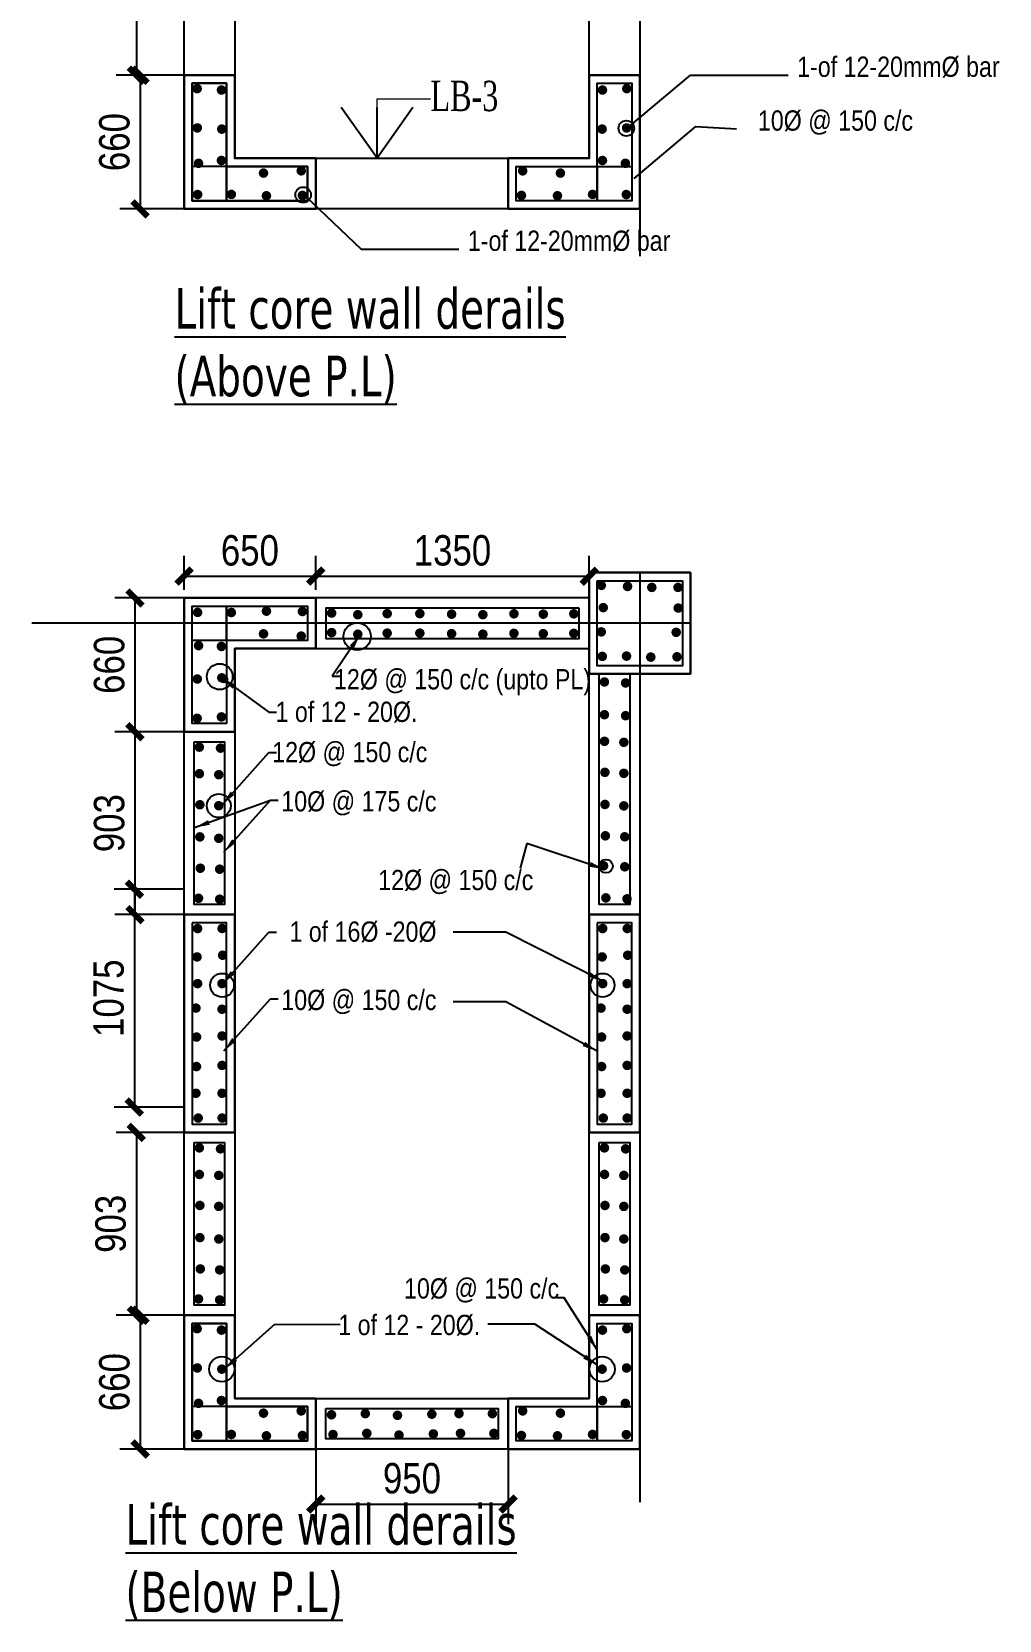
# Model space of a CAD drawing. Header units: millimetres. Extents: x 6239764 to 13047540, y 367704 to 979893.
# Drawn here: x 6258584 to 6263361, y 452419 to 460258 of the extents above; entities that cross this region are included whole.
import ezdxf

# ---------------------------------------------------------------- set-up
doc = ezdxf.new("R2010")
doc.units = ezdxf.units.MM
doc.header["$LTSCALE"] = 300
doc.linetypes.add('CENTER2', pattern=[28.575, 19.05, -3.175, 3.175, -3.175])
for name, color, linetype in [('COLUMN', 9, 'Continuous'), ('DIM', 4, 'Continuous'), ('HATCH', 7, 'Continuous'), ('TEXT', 7, 'Continuous')]:
    doc.layers.add(name, color=color, linetype=linetype)
doc.layers.add('LINE-3', color=7, linetype='Continuous', lineweight=15)
doc.layers.add('ROD', color=10, linetype='Continuous', lineweight=35)
doc.layers.add('TEX', color=7, linetype='Continuous', lineweight=0, true_color=0xbaa114)
doc.styles.add('AFTXT', font='')
doc.styles.add('NARROW', font='ARIALN.TTF')
doc.styles.add('ROMANS', font='ROMANS.SHX', dxfattribs={"width": 0.8})
doc.styles.get("Standard").update_dxf_attribs({"font": 'txt8.shx', "width": 0.7, "bigfont": 'hztxt_ii.shx'})
doc.styles.add('TEXT', font='swisscl.ttf')
doc.styles.add('ver', font='verdana.ttf')
doc.styles.get('AFTXT').set_extended_font_data('Romans.shx')
doc.dimstyles.new('1_8 N1', dxfattribs={"dimscale": 1.5, "dimtxt": 48, "dimasz": 36, "dimexe": 18, "dimexo": 18, "dimgap": 15, "dimtad": 1, "dimdec": 1, "dimzin": 3, "dimdsep": 46, "dimlunit": 4, "dimtxsty": 'TEXT', "dimblk": 'ARCHTICK', "dimcen": 5, "dimdle": 18, "dimclrd": 8, "dimclre": 8, "dimclrt": 256, "dimadec": 0, "dimazin": 0, "dimtfac": 1, "dimtdec": 1, "dimtix": 1, "dimtmove": 0, "dimatfit": 3, "dimfxl": 0.18, "dimtvp": 0.75, "dimtolj": 1, "dimtzin": 0, "dimlwe": -1, "dimarcsym": 0})
doc.dimstyles.new('DIM', dxfattribs={"dimtxt": 7, "dimasz": 3, "dimexe": 3, "dimexo": 3, "dimgap": 0.09, "dimtad": 0, "dimdec": 1, "dimzin": 0, "dimdsep": 46, "dimlunit": 4, "dimtxsty": 'ROMANS', "dimblk": 'ARCHTICK', "dimcen": 0.09, "dimdle": 1, "dimse1": 1, "dimse2": 1, "dimclrd": 7, "dimclre": 7, "dimclrt": 5, "dimazin": 0, "dimtfac": 1, "dimtdec": 1, "dimtofl": 0, "dimtmove": 0, "dimatfit": 3, "dimldrblk": 'OPEN90', "dimfxl": 1, "dimfrac": 2, "dimtolj": 1, "dimtzin": 0, "dimlwd": -1, "dimlwe": -1, "dimarcsym": 0})
doc.dimstyles.new('IED-2', dxfattribs={"dimscale": 50, "dimtxt": 3, "dimasz": 0.5, "dimexe": 2, "dimexo": 0, "dimgap": 2.5, "dimtad": 1, "dimdec": 0, "dimzin": 0, "dimdsep": 46, "dimtxsty": 'AFTXT', "dimblk": '_DOT7', "dimcen": 0.09, "dimclre": 7, "dimclrt": 3, "dimadec": 0, "dimazin": 0, "dimtfac": 1, "dimtdec": 0, "dimtix": 1, "dimtmove": 0, "dimatfit": 3, "dimldrblk": '_DOT7', "dimfxl": 1, "dimtolj": 1, "dimtzin": 0, "dimarcsym": 0})

# ---------------------------------------------------------------- blocks, each defined once
blk = doc.blocks.new('_ArchTick')
at = {"color": 0, "linetype": 'ByBlock', "const_width": 0.4}
blk.add_lwpolyline([(-0.5, -0.5), (0.5, 0.5)], dxfattribs=at)
blk = doc.blocks.new('*D677')
at = {"color": 7, "lineweight": -2, "transparency": 16777216}
for p, q in [((6259336.2, 460043.8), (6259019.2, 460043.8)), ((6259336.2, 459383.8), (6259019.2, 459383.8))]:
    blk.add_line(p, q, dxfattribs=at)
at = {"color": 0, "lineweight": -2, "transparency": 16777216}
blk.add_line((6259119.2, 460043.8), (6259119.2, 459383.8), dxfattribs=at)
at = {"layer": 'Defpoints', "color": 0, "transparency": 16777216}
for p in [(6259336.2, 460043.8), (6259119.2, 459383.8), (6259336.2, 459383.8)]:
    blk.add_point(p, dxfattribs=at)
at = {"color": 0, "lineweight": -2, "transparency": 16777216, "xscale": 75, "yscale": 75, "zscale": 75}
for p, rotation in [((6259119.2, 460043.8), 90), ((6259119.2, 459383.8), 270)]:
    blk.add_blockref('_ArchTick', p, dxfattribs=dict(at, rotation=rotation))
at = {"color": 3, "transparency": 16777216, "insert": (6258992.6, 459713.8), "char_height": 150, "attachment_point": 5, "rotation": 90, "style": 'NARROW'}
blk.add_mtext('\\A1;660', dxfattribs=at)
blk = doc.blocks.new('_DOT7')
at = {"color": 7, "linetype": 'Continuous'}
blk.add_line((-0.5, 0), (-1, 0), dxfattribs=at)
at = {"color": 7, "linetype": 'Continuous', "const_width": 0.5}
blk.add_lwpolyline([(-0.25, 0, 1), (0.25, 0, 1), (-0.25, 0, 1)], format="xyb", dxfattribs=at)
blk = doc.blocks.new('*D678')
at = {"color": 7, "lineweight": -2, "transparency": 16777216}
for p, q in [((6259336.2, 460946.3), (6259000.6, 460946.3)), ((6259336.2, 460043.8), (6259000.6, 460043.8))]:
    blk.add_line(p, q, dxfattribs=at)
at = {"color": 0, "lineweight": -2, "transparency": 16777216}
blk.add_line((6259100.6, 460946.3), (6259100.6, 460043.8), dxfattribs=at)
at = {"layer": 'Defpoints', "color": 0, "transparency": 16777216}
for p in [(6259336.2, 460946.3), (6259100.6, 460043.8), (6259336.2, 460043.8)]:
    blk.add_point(p, dxfattribs=at)
at = {"color": 0, "lineweight": -2, "transparency": 16777216, "xscale": 75, "yscale": 75, "zscale": 75}
for p, rotation in [((6259100.6, 460946.3), 90), ((6259100.6, 460043.8), 270)]:
    blk.add_blockref('_ArchTick', p, dxfattribs=dict(at, rotation=rotation))
at = {"color": 3, "transparency": 16777216, "insert": (6258974, 460495), "char_height": 150, "attachment_point": 5, "rotation": 90, "style": 'NARROW'}
blk.add_mtext('\\A1;903', dxfattribs=at)
blk = doc.blocks.new('*D685')
at = {"color": 7, "lineweight": -2, "transparency": 16777216}
for p, q in [((6259336.2, 456026.1), (6258990.6, 456026.1)), ((6259336.2, 454951.1), (6258990.6, 454951.1))]:
    blk.add_line(p, q, dxfattribs=at)
at = {"color": 0, "lineweight": -2, "transparency": 16777216}
blk.add_line((6259090.6, 456026.1), (6259090.6, 454951.1), dxfattribs=at)
at = {"layer": 'Defpoints', "color": 0, "transparency": 16777216}
for p in [(6259336.2, 456026.1), (6259090.6, 454951.1), (6259336.2, 454951.1)]:
    blk.add_point(p, dxfattribs=at)
at = {"color": 0, "lineweight": -2, "transparency": 16777216, "xscale": 75, "yscale": 75, "zscale": 75}
for p, rotation in [((6259090.6, 456026.1), 90), ((6259090.6, 454951.1), 270)]:
    blk.add_blockref('_ArchTick', p, dxfattribs=dict(at, rotation=rotation))
at = {"color": 3, "transparency": 16777216, "insert": (6258964, 455488.6), "char_height": 150, "attachment_point": 5, "rotation": 90, "style": 'NARROW'}
blk.add_mtext('\\A1;1075', dxfattribs=at)
blk = doc.blocks.new('*D686')
at = {"color": 7, "lineweight": -2, "transparency": 16777216}
for p, q in [((6259336.2, 457463.8), (6258993.6, 457463.8)), ((6259336.2, 456803.8), (6258993.6, 456803.8))]:
    blk.add_line(p, q, dxfattribs=at)
at = {"color": 0, "lineweight": -2, "transparency": 16777216}
blk.add_line((6259093.6, 457463.8), (6259093.6, 456803.8), dxfattribs=at)
at = {"layer": 'Defpoints', "color": 0, "transparency": 16777216}
for p in [(6259336.2, 457463.8), (6259093.6, 456803.8), (6259336.2, 456803.8)]:
    blk.add_point(p, dxfattribs=at)
at = {"color": 0, "lineweight": -2, "transparency": 16777216, "xscale": 75, "yscale": 75, "zscale": 75}
for p, rotation in [((6259093.6, 457463.8), 90), ((6259093.6, 456803.8), 270)]:
    blk.add_blockref('_ArchTick', p, dxfattribs=dict(at, rotation=rotation))
at = {"color": 3, "transparency": 16777216, "insert": (6258967, 457133.8), "char_height": 150, "attachment_point": 5, "rotation": 90, "style": 'NARROW'}
blk.add_mtext('\\A1;660', dxfattribs=at)
blk = doc.blocks.new('*D687')
at = {"color": 7, "lineweight": -2, "transparency": 16777216}
for p, q in [((6259336, 457503.3), (6259336, 457671.3)), ((6259986.2, 457503.3), (6259986.2, 457671.3))]:
    blk.add_line(p, q, dxfattribs=at)
at = {"color": 0, "lineweight": -2, "transparency": 16777216}
blk.add_line((6259336, 457571.3), (6259986.2, 457571.3), dxfattribs=at)
at = {"layer": 'Defpoints', "color": 0, "transparency": 16777216}
for p in [(6259986.2, 457571.3), (6259336, 457503.3), (6259986.2, 457503.3)]:
    blk.add_point(p, dxfattribs=at)
at = {"color": 0, "lineweight": -2, "transparency": 16777216, "xscale": 75, "yscale": 75, "zscale": 75, "rotation": 180}
blk.add_blockref('_ArchTick', (6259336, 457571.3), dxfattribs=at)
at = {"color": 0, "lineweight": -2, "transparency": 16777216, "xscale": 75, "yscale": 75, "zscale": 75}
blk.add_blockref('_ArchTick', (6259986.2, 457571.3), dxfattribs=at)
at = {"color": 3, "transparency": 16777216, "insert": (6259661.1, 457697.9), "char_height": 150, "attachment_point": 5, "style": 'NARROW'}
blk.add_mtext('\\A1;650', dxfattribs=at)
blk = doc.blocks.new('*D688')
at = {"color": 7, "lineweight": -2, "transparency": 16777216}
for p, q in [((6259336.2, 453923.6), (6259019.2, 453923.6)), ((6259336.2, 453263.6), (6259019.2, 453263.6))]:
    blk.add_line(p, q, dxfattribs=at)
at = {"color": 0, "lineweight": -2, "transparency": 16777216}
blk.add_line((6259119.2, 453923.6), (6259119.2, 453263.6), dxfattribs=at)
at = {"layer": 'Defpoints', "color": 0, "transparency": 16777216}
for p in [(6259336.2, 453923.6), (6259119.2, 453263.6), (6259336.2, 453263.6)]:
    blk.add_point(p, dxfattribs=at)
at = {"color": 0, "lineweight": -2, "transparency": 16777216, "xscale": 75, "yscale": 75, "zscale": 75}
for p, rotation in [((6259119.2, 453923.6), 90), ((6259119.2, 453263.6), 270)]:
    blk.add_blockref('_ArchTick', p, dxfattribs=dict(at, rotation=rotation))
at = {"color": 3, "transparency": 16777216, "insert": (6258992.6, 453593.6), "char_height": 150, "attachment_point": 5, "rotation": 90, "style": 'NARROW'}
blk.add_mtext('\\A1;660', dxfattribs=at)
blk = doc.blocks.new('*D689')
at = {"color": 7, "lineweight": -2, "transparency": 16777216}
for p, q in [((6259336.2, 454826.1), (6259000.6, 454826.1)), ((6259336.2, 453923.6), (6259000.6, 453923.6))]:
    blk.add_line(p, q, dxfattribs=at)
at = {"color": 0, "lineweight": -2, "transparency": 16777216}
blk.add_line((6259100.6, 454826.1), (6259100.6, 453923.6), dxfattribs=at)
at = {"layer": 'Defpoints', "color": 0, "transparency": 16777216}
for p in [(6259336.2, 454826.1), (6259100.6, 453923.6), (6259336.2, 453923.6)]:
    blk.add_point(p, dxfattribs=at)
at = {"color": 0, "lineweight": -2, "transparency": 16777216, "xscale": 75, "yscale": 75, "zscale": 75}
for p, rotation in [((6259100.6, 454826.1), 90), ((6259100.6, 453923.6), 270)]:
    blk.add_blockref('_ArchTick', p, dxfattribs=dict(at, rotation=rotation))
at = {"color": 3, "transparency": 16777216, "insert": (6258974, 454374.9), "char_height": 150, "attachment_point": 5, "rotation": 90, "style": 'NARROW'}
blk.add_mtext('\\A1;903', dxfattribs=at)
blk = doc.blocks.new('*D690')
at = {"color": 7, "lineweight": -2, "transparency": 16777216}
for p, q in [((6259336.2, 456803.8), (6258993.6, 456803.8)), ((6259336.2, 455901.1), (6258993.6, 455901.1))]:
    blk.add_line(p, q, dxfattribs=at)
at = {"color": 0, "lineweight": -2, "transparency": 16777216}
blk.add_line((6259093.6, 456803.8), (6259093.6, 455901.1), dxfattribs=at)
at = {"layer": 'Defpoints', "color": 0, "transparency": 16777216}
for p in [(6259336.2, 456803.8), (6259093.6, 455901.1), (6259336.2, 455901.1)]:
    blk.add_point(p, dxfattribs=at)
at = {"color": 0, "lineweight": -2, "transparency": 16777216, "xscale": 75, "yscale": 75, "zscale": 75}
for p, rotation in [((6259093.6, 456803.8), 90), ((6259093.6, 455901.1), 270)]:
    blk.add_blockref('_ArchTick', p, dxfattribs=dict(at, rotation=rotation))
at = {"color": 3, "transparency": 16777216, "insert": (6258967, 456352.4), "char_height": 150, "attachment_point": 5, "rotation": 90, "style": 'NARROW'}
blk.add_mtext('\\A1;903', dxfattribs=at)
blk = doc.blocks.new('*D691')
at = {"color": 7, "lineweight": -2, "transparency": 16777216}
for p, q in [((6259986.2, 457503.3), (6259986.2, 457671.3)), ((6261336.2, 457463.5), (6261336.2, 457671.3))]:
    blk.add_line(p, q, dxfattribs=at)
at = {"color": 0, "lineweight": -2, "transparency": 16777216}
blk.add_line((6259986.2, 457571.3), (6261336.2, 457571.3), dxfattribs=at)
at = {"layer": 'Defpoints', "color": 0, "transparency": 16777216}
for p in [(6261336.2, 457571.3), (6259986.2, 457503.3), (6261336.2, 457463.5)]:
    blk.add_point(p, dxfattribs=at)
at = {"color": 0, "lineweight": -2, "transparency": 16777216, "xscale": 75, "yscale": 75, "zscale": 75, "rotation": 180}
blk.add_blockref('_ArchTick', (6259986.2, 457571.3), dxfattribs=at)
at = {"color": 0, "lineweight": -2, "transparency": 16777216, "xscale": 75, "yscale": 75, "zscale": 75}
blk.add_blockref('_ArchTick', (6261336.2, 457571.3), dxfattribs=at)
at = {"color": 3, "transparency": 16777216, "insert": (6260661.2, 457697.9), "char_height": 150, "attachment_point": 5, "style": 'NARROW'}
blk.add_mtext('\\A1;1350', dxfattribs=at)
blk = doc.blocks.new('*D692')
at = {"color": 7, "lineweight": -2, "transparency": 16777216}
for p, q in [((6259986.2, 453388.6), (6259986.2, 452892)), ((6260936.2, 453388.6), (6260936.2, 452892))]:
    blk.add_line(p, q, dxfattribs=at)
at = {"color": 0, "lineweight": -2, "transparency": 16777216}
blk.add_line((6259986.2, 452992), (6260936.2, 452992), dxfattribs=at)
at = {"layer": 'Defpoints', "color": 0, "transparency": 16777216}
for p in [(6259986.2, 453388.6), (6260936.2, 453388.6), (6260936.2, 452992)]:
    blk.add_point(p, dxfattribs=at)
at = {"color": 0, "lineweight": -2, "transparency": 16777216, "xscale": 75, "yscale": 75, "zscale": 75, "rotation": 180}
blk.add_blockref('_ArchTick', (6259986.2, 452992), dxfattribs=at)
at = {"color": 0, "lineweight": -2, "transparency": 16777216, "xscale": 75, "yscale": 75, "zscale": 75}
blk.add_blockref('_ArchTick', (6260936.2, 452992), dxfattribs=at)
at = {"color": 3, "transparency": 16777216, "insert": (6260461.2, 453118.5), "char_height": 150, "attachment_point": 5, "style": 'NARROW'}
blk.add_mtext('\\A1;950', dxfattribs=at)

msp = doc.modelspace()

# ---------------------------------------------------------------- linework, layer by layer
at = {"color": 7, "lineweight": 25}
for p, q in [((6261531.2, 459789.3), (6261835.8, 460044.5)), ((6261835.8, 460044.5), (6262318.1, 460044.5)), ((6261557.6, 459534.7), (6261862.2, 459790)), ((6259932.2, 459449.9), (6260210, 459185.6)), ((6260210, 459185.6), (6260692.3, 459185.6))]:
    msp.add_line(p, q, dxfattribs=at)
at = {"lineweight": 25}
for p, q in [((6261862.2, 459790), (6262064.1, 459778.7)), ((6259546.2, 459593.8), (6259376.2, 459593.8)), ((6259546.2, 459593.8), (6259546.2, 459423.8)), ((6261376.2, 459593.8), (6261546.2, 459593.8)), ((6261376.2, 459593.8), (6261376.2, 459423.8)), ((6259546.2, 457253.8), (6259546.2, 457423.8)), ((6259546.2, 457253.8), (6259376.2, 457253.8)), ((6259546.2, 453473.6), (6259376.2, 453473.6)), ((6259546.2, 453473.6), (6259546.2, 453303.6)), ((6261376.2, 453473.6), (6261546.2, 453473.6)), ((6261376.2, 453473.6), (6261376.2, 453303.6))]:
    msp.add_line(p, q, dxfattribs=at)
for points in [[(6259336.2, 460946.3), (6259586.2, 460946.3), (6259586.2, 460043.8), (6259336.2, 460043.8)], [(6261336.2, 460946.3), (6261586.2, 460946.3), (6261586.2, 460043.8), (6261336.2, 460043.8)], [(6259376.2, 460003.8), (6259546.2, 460003.8), (6259546.2, 459593.8), (6259946.2, 459593.8), (6259946.2, 459423.8), (6259376.2, 459423.8)], [(6261376.2, 460003.8), (6261546.2, 460003.8), (6261546.2, 459423.8), (6260976.2, 459423.8), (6260976.2, 459593.8), (6261376.2, 459593.8)], [(6259986.2, 459633.8), (6260936.2, 459633.8), (6260936.2, 459383.8), (6259986.2, 459383.8)], [(6261376.2, 457548.8), (6261796.2, 457548.8), (6261796.2, 457128.8), (6261376.2, 457128.8)], [(6261336.2, 457463.8), (6259986.2, 457463.8), (6259986.2, 457213.8), (6261336.2, 457213.8)], [(6259376.2, 457423.8), (6259946.2, 457423.8), (6259946.2, 457253.8), (6259546.2, 457253.8), (6259546.2, 456843.8), (6259376.2, 456843.8)], [(6261286.2, 457413.8), (6260036.2, 457413.8), (6260036.2, 457263.8), (6261286.2, 457263.8)], [(6261336.2, 457088.8), (6261586.2, 457088.8), (6261586.2, 455901.1), (6261336.2, 455901.1)], [(6261386.2, 457088.8), (6261536.2, 457088.8), (6261536.2, 455951.1), (6261386.2, 455951.1)], [(6259336.2, 456803.8), (6259586.2, 456803.8), (6259586.2, 455901.1), (6259336.2, 455901.1)], [(6259386.2, 456753.8), (6259536.2, 456753.8), (6259536.2, 455951.1), (6259386.2, 455951.1)], [(6259376.2, 455861.1), (6259376.2, 454866.1), (6259546.2, 454866.1), (6259546.2, 455861.1)], [(6261376.2, 455861.1), (6261376.2, 454866.1), (6261546.2, 454866.1), (6261546.2, 455861.1)], [(6261376.2, 455861.1), (6261376.2, 454866.1), (6261546.2, 454866.1), (6261546.2, 455861.1)], [(6259336.2, 454826.1), (6259586.2, 454826.1), (6259586.2, 453923.6), (6259336.2, 453923.6)], [(6261336.2, 454826.1), (6261586.2, 454826.1), (6261586.2, 453923.6), (6261336.2, 453923.6)], [(6259386.2, 454776.1), (6259536.2, 454776.1), (6259536.2, 453973.6), (6259386.2, 453973.6)], [(6261386.2, 454776.1), (6261536.2, 454776.1), (6261536.2, 453973.6), (6261386.2, 453973.6)], [(6259376.2, 453883.6), (6259546.2, 453883.6), (6259546.2, 453473.6), (6259946.2, 453473.6), (6259946.2, 453303.6), (6259376.2, 453303.6)], [(6261376.2, 453883.6), (6261546.2, 453883.6), (6261546.2, 453303.6), (6260976.2, 453303.6), (6260976.2, 453473.6), (6261376.2, 453473.6)], [(6259986.2, 453513.6), (6260936.2, 453513.6), (6260936.2, 453263.6), (6259986.2, 453263.6)], [(6260036.2, 453463.6), (6260886.2, 453463.6), (6260886.2, 453313.6), (6260036.2, 453313.6)]]:
    msp.add_lwpolyline(points, close=True, dxfattribs=at)
for points in [[(6259376.2, 459423.8), (6259946.2, 459423.8), (6259946.2, 459593.8), (6259546.2, 459593.8), (6259546.2, 460003.8), (6259376.2, 460003.8), (6259376.2, 459423.8), (6259546.2, 459423.8), (6259546.2, 459593.8), (6259376.2, 459593.8)], [(6261546.2, 459423.8), (6260976.2, 459423.8), (6260976.2, 459593.8), (6261376.2, 459593.8), (6261376.2, 460003.8), (6261546.2, 460003.8), (6261546.2, 459423.8), (6261376.2, 459423.8), (6261376.2, 459593.8), (6261546.2, 459593.8)], [(6259376.2, 457423.8), (6259946.2, 457423.8), (6259946.2, 457253.8), (6259546.2, 457253.8), (6259546.2, 456843.8), (6259376.2, 456843.8), (6259376.2, 457423.8), (6259546.2, 457423.8), (6259546.2, 457253.8), (6259376.2, 457253.8)], [(6259376.2, 453303.6), (6259946.2, 453303.6), (6259946.2, 453473.6), (6259546.2, 453473.6), (6259546.2, 453883.6), (6259376.2, 453883.6), (6259376.2, 453303.6), (6259546.2, 453303.6), (6259546.2, 453473.6), (6259376.2, 453473.6)], [(6261546.2, 453303.6), (6260976.2, 453303.6), (6260976.2, 453473.6), (6261376.2, 453473.6), (6261376.2, 453883.6), (6261546.2, 453883.6), (6261546.2, 453303.6), (6261376.2, 453303.6), (6261376.2, 453473.6), (6261546.2, 453473.6)]]:
    msp.add_lwpolyline(points, dxfattribs=at)
at = {"color": 7, "lineweight": 25}
for centre in [(6261519.5, 459781.7), (6259924, 459453.5)]:
    msp.add_circle(centre, 38.5, dxfattribs=at)
at = {"lineweight": 25}
for centre, radius in [((6260190.7, 457273.6), 67.8), ((6259512.1, 457075.5), 63.9), ((6259532.5, 457063.8), 17), ((6259507.4, 456438.5), 58.8), ((6261418.9, 456140.2), 33.4), ((6259523.7, 455552.4), 58.8), ((6261402, 455552.4), 58.8), ((6259522.3, 453657.7), 62.4), ((6261400.1, 453657.7), 62.4)]:
    msp.add_circle(centre, radius, dxfattribs=at)
at = {"layer": 'COLUMN', "lineweight": 30}
for points in [[(6259336.2, 460043.8), (6259586.2, 460043.8), (6259586.2, 459633.8), (6259986.2, 459633.8), (6259986.2, 459383.8), (6259336.2, 459383.8), (6259336.2, 460043.8)], [(6261336.2, 460043.8), (6261586.2, 460043.8), (6261586.2, 459383.8), (6260936.2, 459383.8), (6260936.2, 459633.8), (6261336.2, 459633.8), (6261336.2, 460043.8), (6261586.2, 460043.8)], [(6259336.2, 457463.8), (6259986.2, 457463.8), (6259986.2, 457213.8), (6259586.2, 457213.8), (6259586.2, 456803.8), (6259336.2, 456803.8), (6259336.2, 457463.8)], [(6259336.2, 455901.1), (6259336.2, 454826.1), (6259586.2, 454826.1), (6259586.2, 455901.1), (6259336.2, 455901.1)], [(6261336.2, 455901.1), (6261336.2, 454826.1), (6261586.2, 454826.1), (6261586.2, 455901.1), (6261336.2, 455901.1)], [(6259336.2, 453923.6), (6259586.2, 453923.6), (6259586.2, 453513.6), (6259986.2, 453513.6), (6259986.2, 453263.6), (6259336.2, 453263.6), (6259336.2, 453923.6)], [(6261336.2, 453923.6), (6261586.2, 453923.6), (6261586.2, 453263.6), (6260936.2, 453263.6), (6260936.2, 453513.6), (6261336.2, 453513.6), (6261336.2, 453923.6), (6261586.2, 453923.6)]]:
    msp.add_lwpolyline(points, dxfattribs=at)
msp.add_lwpolyline([(6261336.2, 457588.8), (6261836.2, 457588.8), (6261836.2, 457088.8), (6261336.2, 457088.8)], close=True, dxfattribs=at)
at = {"layer": 'HATCH', "linetype": 'CENTER2'}
for p, q in [((6261586.2, 463708.8), (6261586.2, 459151)), ((6261586.2, 457588.8), (6261586.2, 453001.5)), ((6261836.2, 457338.8), (6258584.1, 457338.8))]:
    msp.add_line(p, q, dxfattribs=at)
at = {"layer": 'ROD', "const_width": 23.4}
for points in [[(6259400.6, 459989.2, 1), (6259400.6, 459965.8, 1)], [(6259520.6, 459982.3, 1), (6259520.6, 459958.9, 1)], [(6261401.8, 459982.3, -1), (6261401.8, 459958.9, -1)], [(6261521.8, 459989.2, -1), (6261521.8, 459965.8, -1)], [(6259401.5, 459795.4, 1), (6259401.5, 459772, 1)], [(6259522.3, 459789.6, 1), (6259522.3, 459766.1, 1)], [(6261400.1, 459789.6, -1), (6261400.1, 459766.1, -1)], [(6261520.9, 459795.4, -1), (6261520.9, 459772, -1)], [(6259520.5, 459634.7, 1), (6259520.5, 459611.3, 1)], [(6261401.8, 459634.7, -1), (6261401.8, 459611.3, -1)], [(6259407.6, 459620.8, 1), (6259407.6, 459597.3, 1)], [(6259728.2, 459572.4, 1), (6259728.2, 459549, 1)], [(6259914.5, 459583.5, 1), (6259914.5, 459560.1, 1)], [(6261007.9, 459583.5, -1), (6261007.9, 459560.1, -1)], [(6261194.2, 459572.4, -1), (6261194.2, 459549, -1)], [(6261514.8, 459620.8, -1), (6261514.8, 459597.3, -1)], [(6259403, 459466.7, 1), (6259403, 459443.2, 1)], [(6259569.6, 459467.3, 1), (6259569.6, 459443.9, 1)], [(6259742.8, 459460.5, 1), (6259742.8, 459437.1, 1)], [(6259920.5, 459462.3, 1), (6259920.5, 459438.8, 1)], [(6261001.8, 459462.3, -1), (6261001.8, 459438.8, -1)], [(6261179.6, 459460.5, -1), (6261179.6, 459437.1, -1)], [(6261352.8, 459467.3, -1), (6261352.8, 459443.9, -1)], [(6261519.4, 459466.7, -1), (6261519.4, 459443.2, -1)], [(6261395.9, 457514, -1), (6261395.9, 457537.5, -1)], [(6261525.6, 457509, -1), (6261525.6, 457532.5, -1)], [(6261645.3, 457504.1, -1), (6261645.3, 457527.5, -1)], [(6261774.8, 457504.3, -1), (6261774.8, 457527.7, -1)], [(6259403, 457380.8, -1), (6259403, 457404.3, -1)], [(6259569.6, 457380.2, -1), (6259569.6, 457403.6, -1)], [(6259742.8, 457387, -1), (6259742.8, 457410.5, -1)], [(6259920.5, 457385.3, -1), (6259920.5, 457408.7, -1)], [(6260064.5, 457377.5, -1), (6260064.5, 457401, -1)], [(6260193.8, 457369.5, -1), (6260193.8, 457392.9, -1)], [(6260338.9, 457374.9, -1), (6260338.9, 457398.3, -1)], [(6260500.1, 457374.9, -1), (6260500.1, 457398.3, -1)], [(6260657, 457372.2, -1), (6260657, 457395.6, -1)], [(6260811.3, 457369.6, -1), (6260811.3, 457393, -1)], [(6260964.7, 457373.9, -1), (6260964.7, 457397.3, -1)], [(6261109.5, 457372.2, -1), (6261109.5, 457395.6, -1)], [(6261260.3, 457373.8, -1), (6261260.3, 457397.3, -1)], [(6261405.8, 457404.4, -1), (6261405.8, 457427.8, -1)], [(6261775.8, 457402.3, -1), (6261775.8, 457425.7, -1)], [(6259728.2, 457275.1, -1), (6259728.2, 457298.6, -1)], [(6259914.5, 457264, -1), (6259914.5, 457287.4, -1)], [(6260064.5, 457281.3, -1), (6260064.5, 457304.7, -1)], [(6260193.8, 457273.2, -1), (6260193.8, 457296.6, -1)], [(6260338.9, 457278.6, -1), (6260338.9, 457302, -1)], [(6260500.1, 457278.6, -1), (6260500.1, 457302, -1)], [(6260657, 457275.9, -1), (6260657, 457299.3, -1)], [(6260811.3, 457273.3, -1), (6260811.3, 457296.8, -1)], [(6260964.7, 457277.6, -1), (6260964.7, 457301.1, -1)], [(6261109.5, 457275.9, -1), (6261109.5, 457299.3, -1)], [(6261260.3, 457277.6, -1), (6261260.3, 457301, -1)], [(6261395.9, 457284.7, -1), (6261395.9, 457308.2, -1)], [(6261765.8, 457282.7, -1), (6261765.8, 457306.1, -1)], [(6259407.6, 457217, -1), (6259407.6, 457240.4, -1)], [(6259520.5, 457212.8, -1), (6259520.5, 457236.3, -1)], [(6261400.9, 457163.8, -1), (6261400.9, 457187.2, -1)], [(6261520.6, 457165.1, -1), (6261520.6, 457188.6, -1)], [(6261640.4, 457160.1, -1), (6261640.4, 457183.6, -1)], [(6261769.8, 457161.7, -1), (6261769.8, 457185.2, -1)], [(6259401.5, 457052.1, -1), (6259401.5, 457075.5, -1)], [(6259522.3, 457058, -1), (6259522.3, 457081.4, -1)], [(6261411.5, 457037.6, -1), (6261411.5, 457061, -1)], [(6261516, 457032.8, -1), (6261516, 457056.2, -1)], [(6259520.6, 456865.2, -1), (6259520.6, 456888.6, -1)], [(6261411.5, 456875.8, -1), (6261411.5, 456899.2, -1)], [(6261516, 456871, -1), (6261516, 456894.4, -1)], [(6259400.6, 456858.3, -1), (6259400.6, 456881.8, -1)], [(6259411.5, 456715.8, -1), (6259411.5, 456739.2, -1)], [(6259516, 456711, -1), (6259516, 456734.4, -1)], [(6261411.8, 456744.6, -1), (6261411.8, 456768.1, -1)], [(6261507.4, 456739.8, -1), (6261507.4, 456763.3, -1)], [(6259411.8, 456584.6, -1), (6259411.8, 456608.1, -1)], [(6259507.4, 456579.8, -1), (6259507.4, 456603.3, -1)], [(6261414, 456591.6, -1), (6261414, 456615, -1)], [(6261507.4, 456586.8, -1), (6261507.4, 456610.2, -1)], [(6259414, 456431.6, -1), (6259414, 456455, -1)], [(6259507.4, 456426.8, -1), (6259507.4, 456450.2, -1)], [(6261414, 456433, -1), (6261414, 456456.4, -1)], [(6261507.4, 456426, -1), (6261507.4, 456449.4, -1)], [(6259414, 456273, -1), (6259414, 456296.4, -1)], [(6259507.4, 456266, -1), (6259507.4, 456289.4, -1)], [(6261416.2, 456278.2, -1), (6261416.2, 456301.7, -1)], [(6261511.8, 456273.5, -1), (6261511.8, 456296.9, -1)], [(6259416.2, 456118.2, -1), (6259416.2, 456141.7, -1)], [(6259511.8, 456113.5, -1), (6259511.8, 456136.9, -1)], [(6261407.3, 456130.2, -1), (6261407.3, 456153.6, -1)], [(6261511.8, 456125.4, -1), (6261511.8, 456148.8, -1)], [(6259407.3, 455970.2, -1), (6259407.3, 455993.6, -1)], [(6259511.8, 455965.4, -1), (6259511.8, 455988.8, -1)], [(6261418.6, 455971.9, -1), (6261418.6, 455995.3, -1)], [(6261523.1, 455967.1, -1), (6261523.1, 455990.5, -1)], [(6259403, 455820.7, -1), (6259403, 455844.1, -1)], [(6259524, 455820.7, -1), (6259524, 455844.1, -1)], [(6261403, 455820.7, -1), (6261403, 455844.1, -1)], [(6261524, 455820.7, -1), (6261524, 455844.1, -1)], [(6259526.3, 455688.8, -1), (6259526.3, 455712.3, -1)], [(6261526.3, 455688.8, -1), (6261526.3, 455712.3, -1)], [(6259400.3, 455680.6, -1), (6259400.3, 455704, -1)], [(6261400.3, 455680.6, -1), (6261400.3, 455704, -1)], [(6259403, 455548.7, -1), (6259403, 455572.2, -1)], [(6259523.6, 455548.7, -1), (6259523.6, 455572.2, -1)], [(6261403, 455548.7, -1), (6261403, 455572.2, -1)], [(6261523.6, 455548.7, -1), (6261523.6, 455572.2, -1)], [(6259394.8, 455427.9, -1), (6259394.8, 455451.3, -1)], [(6259523.6, 455422.4, -1), (6259523.6, 455445.8, -1)], [(6261394.8, 455427.9, -1), (6261394.8, 455451.3, -1)], [(6261523.6, 455422.4, -1), (6261523.6, 455445.8, -1)], [(6259397.5, 455285, -1), (6259397.5, 455308.5, -1)], [(6259523.6, 455290.5, -1), (6259523.6, 455314, -1)], [(6261397.5, 455285, -1), (6261397.5, 455308.5, -1)], [(6261523.6, 455290.5, -1), (6261523.6, 455314, -1)], [(6259397.5, 455139.5, -1), (6259397.5, 455162.9, -1)], [(6259523.6, 455145, -1), (6259523.6, 455168.4, -1)], [(6261397.5, 455139.5, -1), (6261397.5, 455162.9, -1)], [(6261523.6, 455145, -1), (6261523.6, 455168.4, -1)], [(6259394.8, 455007.6, -1), (6259394.8, 455031.1, -1)], [(6259523.6, 455007.6, -1), (6259523.6, 455031.1, -1)], [(6261394.8, 455007.6, -1), (6261394.8, 455031.1, -1)], [(6261523.6, 455007.6, -1), (6261523.6, 455031.1, -1)], [(6259405.8, 454885.1, -1), (6259405.8, 454908.5, -1)], [(6259524, 454885.1, -1), (6259524, 454908.5, -1)], [(6261405.8, 454885.1, -1), (6261405.8, 454908.5, -1)], [(6261524, 454885.1, -1), (6261524, 454908.5, -1)], [(6259411.5, 454738.1, -1), (6259411.5, 454761.6, -1)], [(6259516, 454733.3, -1), (6259516, 454756.8, -1)], [(6261411.5, 454738.1, -1), (6261411.5, 454761.6, -1)], [(6261516, 454733.3, -1), (6261516, 454756.8, -1)], [(6259411.8, 454607, -1), (6259411.8, 454630.4, -1)], [(6259507.4, 454602.2, -1), (6259507.4, 454625.6, -1)], [(6261411.8, 454607, -1), (6261411.8, 454630.4, -1)], [(6261507.4, 454602.2, -1), (6261507.4, 454625.6, -1)], [(6259414, 454453.9, -1), (6259414, 454477.4, -1)], [(6259507.4, 454449.2, -1), (6259507.4, 454472.6, -1)], [(6261414, 454453.9, -1), (6261414, 454477.4, -1)], [(6261507.4, 454449.2, -1), (6261507.4, 454472.6, -1)], [(6259414, 454295.3, -1), (6259414, 454318.8, -1)], [(6259507.4, 454288.3, -1), (6259507.4, 454311.8, -1)], [(6261414, 454295.3, -1), (6261414, 454318.8, -1)], [(6261507.4, 454288.3, -1), (6261507.4, 454311.8, -1)], [(6259416.2, 454140.6, -1), (6259416.2, 454164, -1)], [(6259511.8, 454135.8, -1), (6259511.8, 454159.2, -1)], [(6261416.2, 454140.6, -1), (6261416.2, 454164, -1)], [(6261511.8, 454135.8, -1), (6261511.8, 454159.2, -1)], [(6259407.3, 453992.5, -1), (6259407.3, 454015.9, -1)], [(6259511.8, 453987.7, -1), (6259511.8, 454011.2, -1)], [(6261407.3, 453992.5, -1), (6261407.3, 454015.9, -1)], [(6261511.8, 453987.7, -1), (6261511.8, 454011.2, -1)], [(6259400.6, 453869, 1), (6259400.6, 453845.6, 1)], [(6259520.6, 453862.1, 1), (6259520.6, 453838.7, 1)], [(6261401.8, 453862.1, -1), (6261401.8, 453838.7, -1)], [(6261521.8, 453869, -1), (6261521.8, 453845.6, -1)], [(6259401.5, 453675.3, 1), (6259401.5, 453651.8, 1)], [(6261520.9, 453675.3, -1), (6261520.9, 453651.8, -1)], [(6259522.3, 453669.4, 1), (6259522.3, 453646, 1)], [(6261400.1, 453669.4, -1), (6261400.1, 453646, -1)], [(6259520.5, 453514.5, 1), (6259520.5, 453491.1, 1)], [(6261401.8, 453514.5, -1), (6261401.8, 453491.1, -1)], [(6259407.6, 453500.6, 1), (6259407.6, 453477.2, 1)], [(6259728.2, 453452.2, 1), (6259728.2, 453428.8, 1)], [(6259914.5, 453463.4, 1), (6259914.5, 453439.9, 1)], [(6260063.9, 453444.2, -1), (6260063.9, 453420.8, -1)], [(6260230.9, 453449.8, -1), (6260230.9, 453426.4, -1)], [(6260389.7, 453441.6, -1), (6260389.7, 453418.2, -1)], [(6260559.4, 453447.1, -1), (6260559.4, 453423.7, -1)], [(6260693.5, 453450.1, -1), (6260693.5, 453426.7, -1)], [(6260858.2, 453449.7, -1), (6260858.2, 453426.3, -1)], [(6261007.9, 453463.4, -1), (6261007.9, 453439.9, -1)], [(6261194.2, 453452.2, -1), (6261194.2, 453428.8, -1)], [(6261514.8, 453500.6, -1), (6261514.8, 453477.2, -1)], [(6259403, 453346.5, 1), (6259403, 453323.1, 1)], [(6259569.6, 453347.2, 1), (6259569.6, 453323.7, 1)], [(6259742.8, 453340.3, 1), (6259742.8, 453316.9, 1)], [(6259920.5, 453342.1, 1), (6259920.5, 453318.7, 1)], [(6260071.5, 453346.9, -1), (6260071.5, 453323.4, -1)], [(6260238.4, 453352.5, -1), (6260238.4, 453329, -1)], [(6260397.2, 453344.3, -1), (6260397.2, 453320.8, -1)], [(6260566.9, 453349.7, -1), (6260566.9, 453326.3, -1)], [(6260701, 453352.8, -1), (6260701, 453329.3, -1)], [(6260865.8, 453352.4, -1), (6260865.8, 453328.9, -1)], [(6261001.8, 453342.1, -1), (6261001.8, 453318.7, -1)], [(6261179.6, 453340.3, -1), (6261179.6, 453316.9, -1)], [(6261352.8, 453347.2, -1), (6261352.8, 453323.7, -1)], [(6261519.4, 453346.5, -1), (6261519.4, 453323.1, -1)]]:
    msp.add_lwpolyline(points, format="xyb", close=True, dxfattribs=at)

# ---------------------------------------------------------------- texts
at = {"layer": 'DIM', "char_height": 200, "width": 4245.844, "attachment_point": 1}
for s, insert in [('{\\fVerdana|b0|i0|c0|p34;\\LLift core wall derails\\P(Above P.L)}', (6259288.9, 458993.1)), ('{\\fVerdana|b0|i0|c0|p34;\\LLift core wall derails\\P(Below P.L)}', (6259046.8, 452992, 0))]:
    msp.add_mtext(s, dxfattribs=dict(at, insert=insert))
at = {"layer": 'TEX', "insert": (6260552.8, 459864.4), "char_height": 150, "width": 3746.966, "attachment_point": 7}
msp.add_mtext('{\\fTimes New Roman|b0|i0|c0|p18;\\C7;LB-3}', dxfattribs=at)
at = {"layer": 'TEXT', "ltscale": 1500, "char_height": 100, "width": 1578.24, "style": 'ver'}
for s, insert, attachment_point in [('{\\fArial Narrow|b0|i0|c0|p34;1-of 12-20mm%%C bar }', (6263362.7, 460135.8, 0), 3), ('{\\fArial Narrow|b0|i0|c0|p34;10%%C @ 150 c/c }', (6262935.2, 459870.1), 3), ('{\\fArial Narrow|b0|i0|c0|p34;1-of 12-20mm%%C bar }', (6261736.9, 459276.9, 0), 3), ('{\\fArial Narrow|b0|i0|c0|p34;12%%C @ 150 c/c (upto PL)}', (6261345.3, 457112.8, 0), 3), ('{\\fArial Narrow|b0|i0|c0|p34;1 of 12 - 20%%C.}', (6260488.3, 456952), 3), ('{\\fArial Narrow|b0|i0|c0|p34;12%%C @ 150 c/c }', (6260537.2, 456753.2), 3), ('{\\fArial Narrow|b0|i0|c0|p34;10%%C @ 175 c/c }', (6260582.1, 456510.6), 3), ('{\\fArial Narrow|b0|i0|c0|p34;12%%C @ 150 c/c }', (6261060.4, 456121.9, 0), 3), ('{\\fArial Narrow|b0|i0|c0|p34;1 of 16%%C -20%%C }', (6260582.3, 455867.2), 3), ('{\\fArial Narrow|b0|i0|c0|p34;10%%C @ 150 c/c }', (6260582.1, 455530), 3), ('{\\fArial Narrow|b0|i0|c0|p34;10%%C @ 150 c/c }', (6260422.1, 454106.1, 0), 1), ('{\\fArial Narrow|b0|i0|c0|p34;1 of 12 - 20%%C.}', (6260798.1, 453926), 3)]:
    msp.add_mtext(s, dxfattribs=dict(at, insert=insert, attachment_point=attachment_point))

# ---------------------------------------------------------------- dimensions: what is measured, and where the dimension line sits
for base, p1, p2, picture, middle in [((6259100.6195799, 460043.7695921), (6259336.182726, 460946.2695921), (6259336.182726, 460043.7695921), '*D678', (6258974.0336318, 460495.0195921)), ((6259119.2, 459383.8), (6259336.2, 460043.8), (6259336.2, 459383.8), '*D677', (6258992.6, 459713.8)), ((6259093.6, 456803.8), (6259336.2, 457463.8), (6259336.2, 456803.8), '*D686', (6258967, 457133.8)), ((6259093.6, 455901.1), (6259336.2, 456803.8), (6259336.2, 455901.1), '*D690', (6258967, 456352.4)), ((6259090.6, 454951.1), (6259336.2, 456026.1), (6259336.2, 454951.1), '*D685', (6258964, 455488.6)), ((6259100.6195799, 453923.6050775), (6259336.182726, 454826.1050775), (6259336.182726, 453923.6050775), '*D689', (6258974.0336318, 454374.8550775)), ((6259119.2, 453263.6), (6259336.2, 453923.6), (6259336.2, 453263.6), '*D688', (6258992.6, 453593.6))]:
    dim = msp.add_linear_dim(base=base, p1=p1, p2=p2, angle=90, dimstyle='IED-2', override={"dimasz": 1.5, "dimgap": 1, "dimtxsty": 'NARROW', "dimblk1": 'ArchTick', "dimblk2": 'ArchTick', "dimsah": 1})
    dim.commit()
    dim.dimension.update_dxf_attribs({"geometry": picture, "text_midpoint": middle})
for base, p1, p2, picture, middle in [((6259986.2, 457571.3), (6259336, 457503.3), (6259986.2, 457503.3), '*D687', (6259661.1, 457697.9)), ((6261336.2, 457571.3), (6259986.2, 457503.3), (6261336.2, 457463.5), '*D691', (6260661.2, 457697.9))]:
    dim = msp.add_linear_dim(base=base, p1=p1, p2=p2, dimstyle='IED-2', override={"dimasz": 1.5, "dimgap": 1, "dimtxsty": 'NARROW', "dimblk1": 'ArchTick', "dimblk2": 'ArchTick', "dimsah": 1})
    dim.commit()
    dim.dimension.update_dxf_attribs({"geometry": picture, "text_midpoint": middle})
dim = msp.add_linear_dim(base=(6260936.2, 452992), p1=(6259986.2, 453388.6), p2=(6260936.2, 453388.6), dimstyle='IED-2', override={"dimasz": 1.5, "dimgap": 1, "dimtxsty": 'NARROW', "dimblk1": 'ArchTick', "dimblk2": 'ArchTick', "dimsah": 1})
dim.commit()
dim.dimension.update_dxf_attribs({"geometry": '*D692', "text_midpoint": (6260461.2, 452992), "dimtype": 160})

# ---------------------------------------------------------------- leaders
at = {"layer": 'LINE-3'}
msp.add_leader([(6260289.2, 459633.8), (6260289.2, 459926.6), (6260552.6, 459926.6)], dimstyle='DIM', override={"dimasz": 250, "dimgap": 2, "dimtad": 0, "dimfxl": 2}, dxfattribs=at)
at = {"layer": 'TEX', "ltscale": 1500}
for points in [[(6260205.5, 457283.6), (6260067.6, 457077.2), (6260105.7, 457077.2)], [(6259522.3, 457069.7), (6259754.4, 456900.8), (6259792.5, 456900.8)], [(6259525.2, 456444.4), (6259754.4, 456701.2), (6259792.5, 456701.2)], [(6259388.3, 456330.4), (6259762, 456465.6), (6259800.1, 456465.6)], [(6259532.8, 456208.8), (6259762, 456465.6), (6259800.1, 456465.6)], [(6261410.5, 456125.5, 0), (6261029.1, 456252, 0), (6260995.7, 456130, 0)], [(6259525.2, 455558.3), (6259754.4, 455815.1), (6259792.5, 455815.1)], [(6261402.8, 455572.2), (6260925.1, 455815.1), (6260663.9, 455815.1)], [(6259532.8, 455228.2), (6259762, 455485), (6259800.1, 455485)], [(6261376.2, 455226.9), (6260925.1, 455469.8), (6260663.9, 455469.8)], [(6261376.2, 453752.3), (6261212.9, 454009.1), (6261174.8, 454009.1)], [(6259534, 453657.7), (6259784.8, 453879.5), (6260106.1, 453878.7)], [(6261376.2, 453678.6), (6261068.1, 453879.5), (6260836.6, 453879.2)]]:
    msp.add_leader(points, dimstyle='1_8 N1', override={"dimasz": 50, "dimfxl": 2}, dxfattribs=at)

doc.saveas('drawing.dxf')
